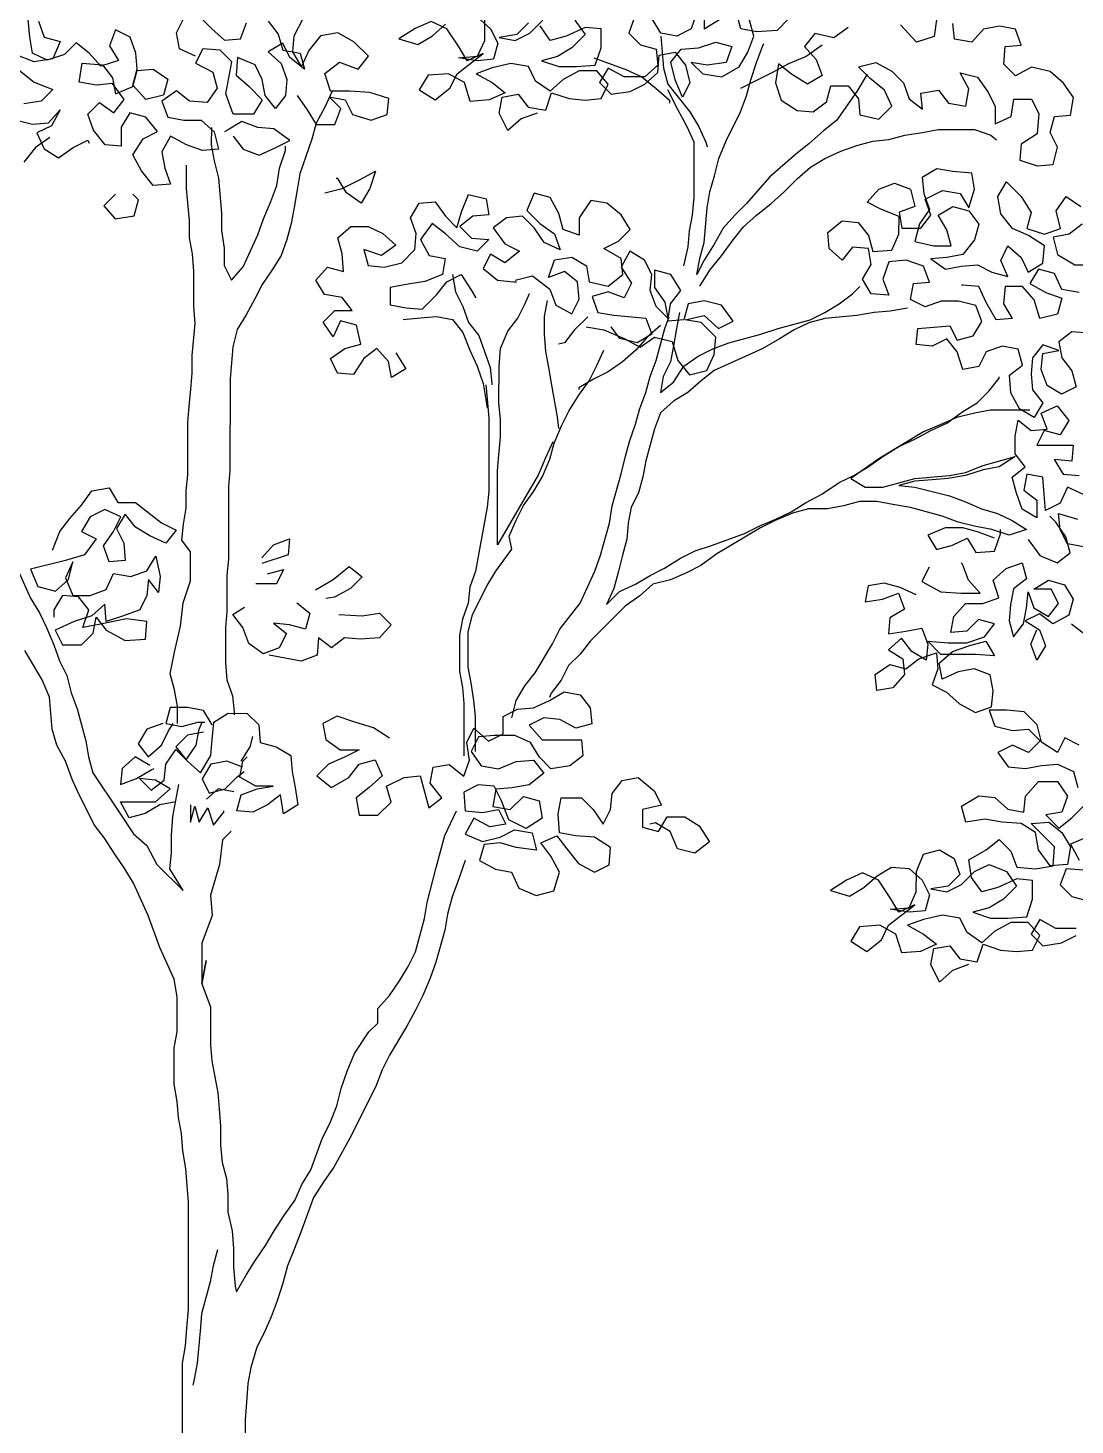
# Model space of a CAD drawing. Header units: millimetres. Extents: x -3.34 to 3.16, y -4.91 to 3.76.
# Drawn here: x -0.572 to 1.694, y -1.842 to 1.181 of the extents above; entities that cross this region are included whole.
import ezdxf

# ---------------------------------------------------------------- set-up
doc = ezdxf.new("R2010")
doc.units = ezdxf.units.MM
doc.header["$LTSCALE"] = 0.05
doc.layers.add('Vegetação', color=72, linetype='Continuous')

# ---------------------------------------------------------------- blocks, each defined once
blk = doc.blocks.new('A$C52BD5F3C')
at = {"color": 78}
for points in [[(5.5861, 8.5177), (5.5361, 8.4996), (5.4952, 8.4633), (5.468, 8.5178), (5.4771, 8.5678), (5.5271, 8.5768), (5.5588, 8.5359), (5.6133, 8.5268), (5.6315, 8.5812), (5.686, 8.563), (5.736, 8.5584), (5.7859, 8.5629), (5.8087, 8.6083), (5.7724, 8.6492), (5.7179, 8.6493), (5.6679, 8.6221), (5.627, 8.5858), (5.5816, 8.6176), (5.559, 8.663), (5.5045, 8.6722), (5.4454, 8.6586), (5.3955, 8.6405), (5.4454, 8.6132), (5.4862, 8.5814), (5.4363, 8.5587), (5.3772, 8.5542), (5.3591, 8.6133), (5.3092, 8.6406), (5.2456, 8.6361), (5.2183, 8.5907), (5.2683, 8.5589), (5.3137, 8.5951), (5.3364, 8.6405), (5.4182, 8.704), (5.3683, 8.6814), (5.3411, 8.7268), (5.3048, 8.7813), (5.2549, 8.8041), (5.2049, 8.7814), (5.1549, 8.7497), (5.2139, 8.7315), (5.2594, 8.7587), (5.3003, 8.795)], [(5.4002, 8.8176), (5.441, 8.7812), (5.4637, 8.7358), (5.45, 8.6858), (5.4001, 8.6813), (5.341, 8.6905), (5.4001, 8.695), (5.4228, 8.7449), (5.4229, 8.8085)], [(5.5591, 8.7993), (5.5227, 8.763), (5.4682, 8.7539), (5.5182, 8.7448), (5.5636, 8.7675), (5.6045, 8.8083)], [(5.7044, 8.8082), (5.7362, 8.7628), (5.6952, 8.7219), (5.6498, 8.6947), (5.5998, 8.6812), (5.6543, 8.6629), (5.7088, 8.6629), (5.7678, 8.6674), (5.7861, 8.7219), (5.7861, 8.7809), (5.7362, 8.7855), (5.6771, 8.7583), (5.6272, 8.7447), (5.5954, 8.7901)], [(6.0859, 8.8351), (6.0677, 8.7806), (6.0222, 8.758), (5.9723, 8.7671), (5.9451, 8.8125)], [(5.8906, 8.8171), (5.8724, 8.7672), (5.9087, 8.7308), (5.9586, 8.7172), (5.9631, 8.6672), (5.9222, 8.6309), (5.8586, 8.631), (5.8087, 8.6583), (5.7814, 8.6129), (5.8177, 8.5765), (5.8768, 8.5855), (5.9222, 8.6082), (5.9631, 8.6445), (5.9677, 8.699), (6.0176, 8.708), (6.0494, 8.6671), (6.063, 8.6126), (6.0402, 8.5672), (6.0176, 8.6217), (6.004, 8.6763), (6.0358, 8.7171), (6.0903, 8.7216), (6.1448, 8.7397), (6.1947, 8.726), (6.1765, 8.6761), (6.1175, 8.6671), (6.0676, 8.6762), (6.1039, 8.6398), (6.1629, 8.6307), (6.2174, 8.6624), (6.2447, 8.7078), (6.2629, 8.7578), (6.2493, 8.8077)], [(6.3719, 8.8121), (6.3356, 8.7758), (6.272, 8.7714), (6.222, 8.7805), (6.2085, 8.8305)], [(6.1086, 8.8351), (6.1085, 8.7806), (6.1585, 8.8123)], [(6.5581, 8.7847), (6.5126, 8.753), (6.4536, 8.7667), (6.4218, 8.7258), (6.4581, 8.6849), (6.4762, 8.635), (6.4308, 8.6077), (6.3808, 8.6396), (6.34, 8.6714), (6.3309, 8.6124), (6.349, 8.5579), (6.3989, 8.526), (6.4488, 8.5215), (6.4897, 8.5532), (6.5034, 8.6031), (6.5579, 8.6031), (6.5897, 8.5622), (6.5941, 8.5122), (6.6532, 8.4986), (6.6941, 8.5394), (6.6714, 8.5894), (6.626, 8.6257), (6.5897, 8.6621), (6.6442, 8.6757), (6.6942, 8.6484), (6.7305, 8.612), (6.7486, 8.562), (6.7894, 8.5302), (6.7849, 8.5802), (6.8394, 8.5892), (6.8712, 8.5483), (6.9257, 8.5392), (6.9348, 8.5937), (6.9076, 8.6436), (6.9621, 8.63), (6.9938, 8.5845), (7.0165, 8.5391), (7.0164, 8.4846), (7.0664, 8.5073), (7.0755, 8.5617), (7.13, 8.5617), (7.1527, 8.5163), (7.1481, 8.4527), (7.0981, 8.421), (7.0935, 8.371), (7.148, 8.3528), (7.1979, 8.3573), (7.2116, 8.4118), (7.189, 8.4572), (7.2026, 8.5071), (7.2526, 8.5116), (7.2617, 8.5661), (7.23, 8.6116), (7.1891, 8.6479), (7.1301, 8.6616), (7.0801, 8.6344), (7.0438, 8.6708), (7.0484, 8.7252), (7.0984, 8.7297), (7.0803, 8.7797), (7.0303, 8.7888), (6.9804, 8.7798), (6.944, 8.739), (6.8895, 8.7481), (6.885, 8.798)], [(6.8351, 8.8163), (6.826, 8.7572), (6.7715, 8.7391), (6.7216, 8.7937)], [(4.8369, 8.5729), (4.8686, 8.5274), (4.8958, 8.482), (4.9549, 8.482), (4.9731, 8.5319), (4.9368, 8.5682), (4.9867, 8.5591), (5.0094, 8.5137), (5.0684, 8.4955), (5.1184, 8.5136), (5.1229, 8.5635), (5.0639, 8.5818), (5.0004, 8.5864), (4.9413, 8.5864), (4.9232, 8.6409), (4.9687, 8.6772), (5.0277, 8.6544), (5.0595, 8.6953), (5.0141, 8.7407), (4.9642, 8.768), (4.9097, 8.759), (4.8733, 8.7136), (4.8506, 8.6637), (4.8234, 8.7091), (4.828, 8.7591), (4.8553, 8.8135)], [(5.1257, 6.5655), (5.0757, 6.5974), (5.0167, 6.6156), (4.9623, 6.6338), (4.9168, 6.6111), (4.9259, 6.5612), (4.9712, 6.5294), (5.0303, 6.5293), (4.9848, 6.5066), (4.9349, 6.484), (4.8985, 6.4477), (4.9439, 6.4113), (4.9984, 6.4431), (5.0302, 6.4839), (5.0802, 6.4975), (5.1028, 6.4475), (5.0619, 6.4112), (5.021, 6.3795), (5.0301, 6.325), (5.0891, 6.3249), (5.13, 6.3657), (5.1164, 6.4157), (5.171, 6.4429), (5.2209, 6.4474), (5.2481, 6.3475), (5.289, 6.3792), (5.2527, 6.4247), (5.2618, 6.4746), (5.3118, 6.4836), (5.3571, 6.4473), (5.3753, 6.4972), (5.3663, 6.5517), (5.3891, 6.5971), (5.4344, 6.5562), (5.4799, 6.5788), (5.4799, 6.6333), (5.5253, 6.656), (5.5753, 6.6605), (5.6253, 6.6831), (5.6707, 6.7104), (5.7206, 6.7012), (5.7524, 6.6603), (5.7569, 6.6104), (5.7069, 6.5968), (5.657, 6.6241), (5.6071, 6.6287), (5.5616, 6.606), (5.6024, 6.5606), (5.7251, 6.5605), (5.7295, 6.5105), (5.6887, 6.4787), (5.6296, 6.4697), (5.5933, 6.5061), (5.5661, 6.5515), (5.5162, 6.5743), (5.4526, 6.5743), (5.4027, 6.5698), (5.3799, 6.5244), (5.4117, 6.479), (5.4661, 6.4699), (5.5207, 6.4925), (5.5751, 6.497), (5.6069, 6.4561), (5.5615, 6.4198), (5.507, 6.4108), (5.457, 6.4063), (5.4479, 6.3518), (5.5024, 6.3427), (5.5433, 6.3835), (5.5932, 6.3699), (5.6022, 6.3154), (5.5522, 6.2836), (5.4978, 6.3109), (5.4751, 6.37), (5.4525, 6.4154), (5.4025, 6.42), (5.3571, 6.3973), (5.3616, 6.3383), (5.4161, 6.3337), (5.466, 6.3427), (5.4887, 6.2973), (5.4387, 6.2883), (5.3888, 6.3156), (5.3615, 6.2656), (5.416, 6.2429), (5.4705, 6.2564), (5.5159, 6.2791), (5.5704, 6.27), (5.584, 6.2155), (5.5204, 6.2246), (5.4705, 6.2383), (5.4205, 6.2338), (5.4068, 6.1838), (5.4568, 6.1566), (5.5067, 6.1474), (5.5294, 6.0975), (5.5838, 6.0747), (5.6383, 6.0883), (5.6566, 6.1473), (5.6294, 6.1973), (5.5976, 6.2382), (5.6476, 6.2608), (5.6793, 6.2199), (5.7156, 6.1745), (5.7655, 6.1472), (5.811, 6.1699), (5.8156, 6.2243), (5.7656, 6.2562), (5.7066, 6.2608), (5.6567, 6.2699), (5.6522, 6.3289), (5.6613, 6.3789), (5.7249, 6.3788), (5.7612, 6.3425), (5.7929, 6.297), (5.8157, 6.3424), (5.8203, 6.3924), (5.8521, 6.4332), (5.902, 6.4422), (5.952, 6.4013), (5.9746, 6.3559), (5.9156, 6.3423), (5.9155, 6.2878), (5.9655, 6.2742), (5.9927, 6.3195), (6.0472, 6.3195), (6.0926, 6.2922), (6.1244, 6.2422), (6.0789, 6.2059), (6.0244, 6.2196), (6.0018, 6.2741), (5.9564, 6.3014), (5.9382, 6.2969)], [(4.458, 6.3664), (4.408, 6.3573), (4.3626, 6.3301), (4.3126, 6.3165), (4.2854, 6.3665), (4.3944, 6.3664), (4.4398, 6.4072), (4.3945, 6.4345), (4.3445, 6.4391), (4.3808, 6.4028), (4.4217, 6.4345), (4.4263, 6.4844), (4.4581, 6.5298), (4.4944, 6.4935), (4.5352, 6.4571), (4.5671, 6.5116), (4.5717, 6.5615), (4.5763, 6.616), (4.6217, 6.6432), (4.6807, 6.6431), (4.717, 6.6068), (4.7215, 6.5523), (4.7714, 6.5386), (4.8168, 6.5113), (4.8213, 6.4614), (4.8304, 6.4114), (4.8394, 6.3569), (4.794, 6.3297), (4.7849, 6.3888), (4.744, 6.357), (4.6986, 6.3343), (4.6487, 6.3389), (4.6623, 6.3889), (4.7123, 6.407), (4.7623, 6.416), (4.7078, 6.4161), (4.6578, 6.4434), (4.667, 6.4933), (4.6806, 6.5069)]]:
    blk.add_lwpolyline(points, dxfattribs=at)
at = {"color": 76}
for points in [[(4.5191, 8.6958), (4.4692, 8.7185), (4.4602, 8.7685), (4.4829, 8.8139)], [(4.5329, 8.8184), (4.5692, 8.782), (4.61, 8.7456), (4.6599, 8.7501), (4.6782, 8.8001)], [(4.7463, 8.8045), (4.778, 8.7637), (4.7916, 8.7137), (4.8461, 8.7046), (4.8597, 8.6546), (4.8143, 8.691), (4.7916, 8.7364), (4.7462, 8.7092), (4.787, 8.6728), (4.8051, 8.6229), (4.8006, 8.5729), (4.7687, 8.5321), (4.737, 8.573), (4.7279, 8.6229), (4.7053, 8.6684), (4.6508, 8.6911), (4.6462, 8.6366), (4.6871, 8.6003), (4.7279, 8.5594), (4.7006, 8.514), (4.637, 8.514), (4.6144, 8.5776), (4.6326, 8.6775), (4.5963, 8.7139), (4.5419, 8.7185), (4.5191, 8.6731), (4.5736, 8.6458), (4.5872, 8.5958), (4.5553, 8.5504), (4.5008, 8.555), (4.46, 8.5868), (4.4146, 8.5551), (4.4327, 8.5051), (4.4826, 8.496), (4.5371, 8.496), (4.5779, 8.4596), (4.5915, 8.4051), (4.5416, 8.4006), (4.4916, 8.4188), (4.4417, 8.4461), (4.4144, 8.3962), (4.4235, 8.3462), (4.4416, 8.2962), (4.3871, 8.2918), (4.3508, 8.3372), (4.3236, 8.3872), (4.3554, 8.4371), (4.4009, 8.4598), (4.3646, 8.5052), (4.3146, 8.5189), (4.2873, 8.4735), (4.2873, 8.4145), (4.2373, 8.419), (4.2011, 8.4645), (4.1829, 8.5144), (4.2193, 8.5507), (4.2647, 8.5189), (4.2965, 8.5598), (4.2602, 8.6097), (4.2103, 8.6052), (4.1558, 8.6144), (4.1649, 8.6734), (4.2285, 8.6688), (4.2602, 8.6279), (4.2693, 8.5779), (4.3238, 8.6006), (4.3375, 8.6505), (4.3874, 8.655), (4.4328, 8.6232), (4.4191, 8.5733), (4.3646, 8.5597), (4.3238, 8.6051), (4.3375, 8.6551), (4.333, 8.705), (4.3148, 8.755), (4.2695, 8.7777), (4.2512, 8.7278), (4.2785, 8.6824), (4.2239, 8.6643), (4.1877, 8.7052), (4.1468, 8.737), (4.1105, 8.7007), (4.0559, 8.6826), (4.0106, 8.7053), (4.0015, 8.7553), (3.997, 8.8098)], [(4.0288, 8.8052), (4.0469, 8.7552), (4.0969, 8.7416), (4.0741, 8.6871), (4.0151, 8.6781), (3.9561, 8.7008)], [(3.9696, 8.6509), (4.015, 8.6145), (4.074, 8.5917), (4.0377, 8.5554), (3.9832, 8.5464)], [(3.9559, 8.4965), (4.0104, 8.4828), (4.0603, 8.4873), (4.0967, 8.5281), (4.0694, 8.4782), (4.024, 8.4556), (4.0466, 8.4056), (4.092, 8.3783), (4.1374, 8.41), (4.1829, 8.4327), (4.1874, 8.4236)], [(4.637, 8.4459), (4.6687, 8.405), (4.7186, 8.3868), (4.7686, 8.4095), (4.814, 8.4321), (4.7641, 8.4685), (4.7142, 8.4731), (4.6643, 8.4913), (4.6188, 8.4641), (4.6097, 8.4596)], [(4.9229, 8.2686), (4.9774, 8.2821), (5.0319, 8.3093), (5.0819, 8.3365), (5.0637, 8.2821), (5.0364, 8.2367), (4.991, 8.2685), (4.9638, 8.3139), (4.9592, 8.3139)], [(7.311, 7.8304), (7.2565, 7.835), (7.2156, 7.8033), (7.2246, 7.7533), (7.2564, 7.7124), (7.27, 7.6625), (7.2245, 7.6398), (7.1792, 7.6671), (7.161, 7.7171), (7.1656, 7.767), (7.2156, 7.776), (7.1656, 7.7943), (7.1338, 7.7534), (7.1292, 7.7035), (7.1337, 7.6535), (7.1655, 7.6126), (7.1382, 7.5672), (7.0928, 7.5945), (7.0656, 7.6445), (7.0611, 7.699), (7.102, 7.7307), (7.0884, 7.7807), (7.0385, 7.7898), (6.9885, 7.7717), (6.9658, 7.7263), (6.9158, 7.7173), (6.8977, 7.7718), (6.866, 7.8127), (6.8205, 7.79), (6.7706, 7.7946), (6.7752, 7.8446), (6.8751, 7.8536), (6.8977, 7.8081), (6.9477, 7.8217), (6.975, 7.8671), (6.9569, 7.9171), (6.9024, 7.9307), (6.8479, 7.9308), (6.7979, 7.9127), (6.7526, 7.9354), (6.7617, 7.9853), (6.8116, 7.9898), (6.7935, 8.0398), (6.739, 8.058), (6.6845, 8.0535), (6.6663, 7.9991), (6.6845, 7.9491), (6.63, 7.9537), (6.6028, 7.9991), (6.63, 8.0445), (6.621, 8.0945), (6.5711, 8.099), (6.5392, 8.0582), (6.4984, 8.0946), (6.4939, 8.1445), (6.5394, 8.1808), (6.5893, 8.1762), (6.621, 8.1353), (6.6346, 8.0854), (6.6937, 8.0898), (6.7164, 8.1398), (6.7165, 8.1943), (6.662, 8.217), (6.6166, 8.2398), (6.653, 8.2806), (6.7029, 8.2987), (6.7529, 8.2805), (6.7664, 8.226), (6.7165, 8.2079), (6.7255, 8.1579), (6.7845, 8.1579), (6.8164, 8.1987), (6.7982, 8.2487), (6.8528, 8.2759), (6.9072, 8.2667), (6.9344, 8.2213), (6.9527, 8.2803), (6.9436, 8.3303), (6.8846, 8.3349), (6.8347, 8.344), (6.7892, 8.3168), (6.7937, 8.2668), (6.8118, 8.2169), (6.78, 8.1715), (6.7663, 8.117), (6.8254, 8.1033), (6.8799, 8.1033), (6.8663, 8.1533), (6.8391, 8.1987), (6.8845, 8.2259), (6.9344, 8.2122), (6.9662, 8.1713), (6.9525, 8.1214), (6.9162, 8.076), (6.8662, 8.067), (6.8162, 8.0625), (6.8616, 8.0307), (6.9116, 8.0397), (6.9615, 8.0442), (7.0069, 8.0214), (7.0569, 8.0078), (7.0342, 8.0577), (7.0569, 8.1031), (7.0978, 8.0668), (7.1204, 8.0213), (7.1659, 8.0485), (7.1705, 8.103), (7.1205, 8.1349), (7.0706, 8.1576), (7.0343, 8.2031), (7.0253, 8.2576), (7.0526, 8.3029), (7.098, 8.2575), (7.1297, 8.2075), (7.116, 8.1576), (7.1705, 8.1394), (7.2205, 8.1575), (7.2069, 8.212), (7.2387, 8.2574), (7.2841, 8.2255)], [(7.2886, 8.171), (7.2477, 8.1393), (7.1977, 8.1303), (7.2113, 8.0757), (7.2658, 8.0439), (7.3203, 8.0439)], [(7.2793, 7.9576), (7.2248, 7.9668), (7.2022, 8.0167), (7.1522, 8.0304), (7.125, 7.985), (7.1749, 7.9577), (7.2248, 7.9395), (7.2111, 7.8896), (7.1566, 7.876), (7.1385, 7.935), (7.1022, 7.9759), (7.0477, 7.976), (7.0432, 7.9215), (7.0704, 7.8761), (7.0204, 7.8716), (6.9887, 7.9261), (6.966, 7.9761), (6.9161, 7.9807), (6.9115, 7.9807)], [(4.269, 8.2646), (4.2326, 8.2283), (4.2689, 8.1874), (4.328, 8.1965), (4.3416, 8.2464), (4.3235, 8.2646)], [(5.1449, 7.7689), (5.1767, 7.7189), (5.1312, 7.6917), (5.1222, 7.7416), (5.0859, 7.7825), (5.045, 7.7508), (5.0132, 7.7009), (4.9632, 7.7055), (4.9406, 7.7509), (4.986, 7.7826), (5.036, 7.7962), (5.0224, 7.8552), (4.9725, 7.8689), (4.9497, 7.819), (4.918, 7.8644), (4.9543, 7.9007), (5.0088, 7.9007), (4.9771, 7.9416), (4.9226, 7.9507), (4.8954, 7.9961), (4.9317, 8.037), (4.9817, 8.0233), (4.9772, 8.0778), (4.9636, 8.1278), (5.0045, 8.164), (5.059, 8.164), (5.1044, 8.1412), (5.1452, 8.1049), (5.0998, 8.0731), (5.0453, 8.0914), (5.0589, 8.0414), (5.1088, 8.0368), (5.1633, 8.0504), (5.2043, 8.0912), (5.2088, 8.1412), (5.1907, 8.1911), (5.218, 8.2365), (5.268, 8.241), (5.2997, 8.1956), (5.336, 8.1592), (5.3497, 8.2091), (5.3724, 8.2636), (5.4269, 8.2499), (5.4359, 8.2), (5.386, 8.1955), (5.3451, 8.1637), (5.3814, 8.1274), (5.4359, 8.1228), (5.3995, 8.0865), (5.345, 8.1002), (5.2997, 8.1411), (5.2588, 8.1729), (5.2224, 8.123), (5.2496, 8.073), (5.2996, 8.0639), (5.2905, 8.0139), (5.2359, 7.9913), (5.1769, 7.9823), (5.1269, 7.9732), (5.1269, 7.9187), (5.1768, 7.9096), (5.2268, 7.905), (5.2722, 7.9504), (5.3041, 7.9912), (5.3495, 8.0139), (5.3812, 7.9639), (5.3948, 7.9412)], [(5.5175, 7.9956), (5.572, 8.0091), (5.6264, 7.9682), (5.6446, 7.9183), (5.6945, 7.891), (5.7172, 7.9363), (5.7127, 7.9908), (5.6719, 8.0227), (5.6219, 8.0045), (5.6401, 8.059), (5.6946, 8.0681), (5.74, 8.0408), (5.7491, 7.9908), (5.8081, 7.9771), (5.8535, 8.0134), (5.849, 8.0634), (5.7946, 8.0952), (5.84, 8.1179), (5.8764, 8.1542), (5.8492, 8.1996), (5.8038, 8.236), (5.7538, 8.2451), (5.7175, 8.1906), (5.7174, 8.1361), (5.6675, 8.1544), (5.6539, 8.2043), (5.6267, 8.2543), (5.5768, 8.268), (5.554, 8.2135), (5.5948, 8.1726), (5.6402, 8.1408), (5.6583, 8.0908), (5.6084, 8.1135), (5.5767, 8.159), (5.5404, 8.1953), (5.4904, 8.1908), (5.4495, 8.1591), (5.4858, 8.1091), (5.5312, 8.0864), (5.4857, 8.0501), (5.4404, 8.0774), (5.4176, 8.032), (5.463, 7.9956), (5.5129, 7.991), (5.522, 7.991)], [(5.7399, 7.8501), (5.7943, 7.8409), (5.8579, 7.8136), (5.9078, 7.7863), (5.9532, 7.8181), (6.0077, 7.8044), (6.0258, 7.7453), (6.0621, 7.6999), (6.1166, 7.7135), (6.1394, 7.7634), (6.144, 7.8179), (6.0986, 7.8633), (6.0487, 7.8725), (6.1077, 7.886), (6.1531, 7.8451), (6.1985, 7.8678), (6.1622, 7.9178), (6.1077, 7.9315), (6.0578, 7.9224), (6.0441, 7.8725), (5.9942, 7.868), (6.0033, 7.9225), (6.0351, 7.9633), (6.0034, 8.0133), (5.9534, 8.027), (5.9534, 7.9725), (5.9851, 7.927), (5.9942, 7.8771), (5.9579, 7.9134), (5.9398, 7.9634), (5.9443, 8.0133), (5.9217, 8.0588), (5.8763, 8.0861), (5.849, 8.0361), (5.8807, 7.9861), (5.858, 7.9408), (5.8081, 7.959), (5.7581, 7.9454), (5.7762, 7.8954), (5.8262, 7.8863), (5.9261, 7.8771), (5.9442, 7.8272), (5.8987, 7.8), (5.8443, 7.8136), (5.8171, 7.85)], [(7.2557, 6.9223), (7.2965, 6.8905)], [(7.2922, 7.163), (7.2423, 7.1721), (7.2196, 7.2175), (7.2151, 7.2675), (7.2741, 7.2492)], [(7.2924, 7.3264), (7.2424, 7.3492), (7.2197, 7.2992), (7.1743, 7.2766), (7.1698, 7.3265), (7.1653, 7.381), (7.1153, 7.3902), (7.1062, 7.3402), (7.147, 7.3084), (7.147, 7.2539), (7.1016, 7.2812), (7.0835, 7.3312), (7.0699, 7.3811), (7.1108, 7.4129), (7.0791, 7.4538), (7.0791, 7.5083), (7.0882, 7.5582), (7.1291, 7.5264), (7.179, 7.5309), (7.1609, 7.5808), (7.2109, 7.6035), (7.2472, 7.5581), (7.2199, 7.5127), (7.1699, 7.5263), (7.1472, 7.481), (7.2607, 7.4808), (7.2561, 7.4309), (7.2016, 7.4355), (7.2288, 7.3901), (7.2788, 7.3855)], [(4.0727, 7.1523), (4.0955, 7.2113), (4.1273, 7.2521), (4.1637, 7.293), (4.1955, 7.3383), (4.25, 7.3474), (4.2772, 7.3019), (4.3317, 7.3019), (4.4134, 7.2382), (4.4587, 7.2155), (4.4269, 7.1747), (4.377, 7.1974), (4.3316, 7.2247), (4.2999, 7.2656), (4.2726, 7.2202), (4.2952, 7.1748), (4.2997, 7.1203), (4.2498, 7.1158), (4.2317, 7.1658), (4.2635, 7.2111), (4.2862, 7.2565), (4.2363, 7.2793), (4.1909, 7.2566), (4.1636, 7.2112), (4.209, 7.1885), (4.1726, 7.1386), (4.1136, 7.1205), (4.0045, 7.0933), (4.0272, 7.0388), (4.0817, 7.0251), (4.1226, 7.0614), (4.1363, 7.1159), (4.1135, 7.066), (4.1362, 7.0115), (4.1906, 7.0114), (4.2406, 7.0295), (4.2634, 7.0795), (4.3178, 7.0703), (4.3678, 7.0884), (4.3951, 7.1338), (4.4087, 7.0702), (4.4041, 7.0203), (4.3723, 7.0612), (4.3677, 7.0112), (4.345, 6.9659), (4.295, 6.9477), (4.2405, 6.9296), (4.236, 6.9841), (4.1951, 6.9478), (4.1406, 6.9297), (4.0816, 6.9025), (4.1042, 6.8571), (4.1633, 6.857), (4.1996, 6.8933), (4.2087, 6.9433), (4.2405, 6.9024), (4.2995, 6.8705), (4.3631, 6.875), (4.3677, 6.9295), (4.3041, 6.9386), (4.2178, 6.9206), (4.1678, 6.9115), (4.1861, 6.966), (4.1543, 7.0069), (4.1044, 7.0115), (4.0771, 6.9661), (4.0771, 6.9434)], [(7.1197, 7.1858), (7.156, 7.1358), (7.2104, 7.1131), (7.2513, 7.1448), (7.2377, 7.1948), (7.206, 7.2402), (7.1879, 7.2584)], [(7.0152, 7.1905), (6.9653, 7.2087), (6.9154, 7.2223), (6.8609, 7.2224), (6.8064, 7.1997), (6.8336, 7.1543), (6.8835, 7.1679), (6.929, 7.1905), (6.9562, 7.1451), (7.0152, 7.1496), (7.0334, 7.2041), (7.0334, 7.2177)], [(6.7699, 7.0136), (6.7199, 7.0363), (6.67, 7.05), (6.62, 7.041), (6.6109, 6.991), (6.6654, 7.0001), (6.7154, 7.0182), (6.7335, 6.9682), (6.6881, 6.941), (6.6835, 6.8911), (6.738, 6.9001), (6.7879, 6.9091), (6.8061, 6.8592), (6.8015, 6.8092), (6.7561, 6.8365), (6.7243, 6.8774), (6.6834, 6.8411), (6.7288, 6.8138), (6.7333, 6.7639), (6.697, 6.723), (6.647, 6.714), (6.6425, 6.764), (6.6879, 6.7957), (6.7379, 6.782), (6.7788, 6.8138), (6.8333, 6.8319), (6.8378, 6.7819), (6.8196, 6.732), (6.865, 6.7093), (6.9058, 6.6729), (6.9557, 6.6456), (7.0057, 6.6637), (7.0103, 6.7137), (7.0012, 6.7636), (6.9513, 6.7818), (6.9013, 6.7728), (6.8514, 6.7501), (6.8423, 6.8001), (6.8832, 6.8364), (6.9377, 6.8545), (6.9877, 6.8681), (7.0149, 6.8226), (6.9559, 6.8272), (6.8469, 6.8273), (6.8061, 6.8682), (6.8696, 6.8636), (6.9287, 6.8636), (6.9832, 6.8817), (7.015, 6.9225), (6.9651, 6.9362), (6.9287, 6.8999), (6.8787, 6.8954), (6.8879, 6.9454), (6.9242, 6.9862), (6.9787, 6.9861), (7.0287, 7.0043), (7.0106, 7.0588), (7.0515, 7.0951), (7.1014, 7.1132), (7.115, 7.0632), (7.0741, 7.0315), (7.065, 6.9815), (7.0604, 6.9316), (7.074, 6.8816), (7.1058, 6.9225), (7.1149, 6.9724), (7.1195, 7.0223), (7.1376, 6.9724), (7.183, 6.9451), (7.2149, 6.9859), (7.1922, 7.0314), (7.1377, 7.0314), (7.1831, 7.0586), (7.2331, 7.0449), (7.2603, 6.9995), (7.2466, 6.9496), (7.1966, 6.9224), (7.1558, 6.9542), (7.1104, 6.9315), (7.1557, 6.9043), (7.1739, 6.8543), (7.1466, 6.8089), (7.1285, 6.8589), (7.1467, 6.9043)], [(6.8108, 7.0998), (6.7881, 7.0544), (6.8471, 7.0226), (6.9106, 7.018), (6.9697, 7.0179), (6.9334, 7.0588), (6.9153, 7.1088), (6.9107, 7.1134)]]:
    blk.add_lwpolyline(points, dxfattribs=at)
at = {"color": 46}
for points in [[(5.9723, 8.758), (5.9813, 8.6581), (5.9948, 8.6081), (6.0266, 8.5672), (6.0629, 8.5218), (6.0901, 8.4764), (6.1127, 8.4264), (6.1173, 8.4128)], [(6.617, 8.6394), (6.5851, 8.5849), (6.5215, 8.4941), (6.4806, 8.4624), (6.4351, 8.4216), (6.3942, 8.3898), (6.3124, 8.3172), (6.2397, 8.2356), (6.2033, 8.1993), (6.167, 8.1584), (6.1397, 8.1085), (6.1079, 8.0586), (6.0851, 8.0132), (6.0942, 8.0631), (6.1079, 8.1131), (6.1171, 8.2221), (6.1262, 8.272), (6.1399, 8.3219), (6.1536, 8.3764), (6.1763, 8.4309), (6.2218, 8.5217), (6.24, 8.5716), (6.2537, 8.6215), (6.2719, 8.676), (6.2901, 8.7259), (6.2947, 8.735)], [(6.4763, 8.7303), (6.4263, 8.694), (6.3718, 8.6714), (6.3218, 8.6442), (6.2219, 8.5943)], [(4.9459, 8.5864), (4.9231, 8.5365), (4.8958, 8.4865), (4.8822, 8.4366), (4.8457, 8.3277), (4.8366, 8.2777), (4.8275, 8.2232), (4.8184, 8.1733), (4.8047, 8.1234), (4.7865, 8.0734), (4.7592, 8.028), (4.7274, 7.9827), (4.7046, 7.9373), (4.6773, 7.8874), (4.65, 7.842), (4.6364, 7.7875), (4.6272, 7.6876), (4.6269, 7.4015), (4.6223, 7.3516), (4.6221, 7.1245), (4.6175, 7.0746), (4.6174, 6.9611), (4.6129, 6.9111), (4.6128, 6.8021), (4.6172, 6.7476), (4.6354, 6.6977), (4.6399, 6.6477), (4.6399, 6.6386)], [(6.0443, 8.0405), (6.0579, 8.0995), (6.0625, 8.1495), (6.0717, 8.1994), (6.0763, 8.2539), (6.0764, 8.4264), (6.0538, 8.4764), (6.0266, 8.5264), (5.9948, 8.59)], [(4.5689, 8.4732), (4.5688, 8.4187), (4.5779, 8.3688), (4.5914, 8.3143), (4.6004, 8.2053), (4.6004, 8.1508), (4.6094, 8.0963), (4.6094, 8.0418), (4.632, 7.9964), (4.6684, 8.0372), (4.7139, 8.1371), (4.7321, 8.187), (4.7548, 8.2415), (4.7731, 8.2914), (4.7822, 8.3459), (4.8004, 8.4004), (4.8004, 8.414)], [(6.0942, 7.9769), (6.126, 8.0268), (6.1624, 8.0722), (6.1987, 8.1221), (6.2306, 8.1629), (6.2715, 8.1992), (6.3169, 8.2355), (6.3578, 8.2718), (6.3987, 8.3126), (6.4396, 8.3489), (6.485, 8.3761), (6.535, 8.3988), (6.585, 8.4169), (6.6349, 8.4305), (6.6849, 8.435), (6.7349, 8.4485), (6.7894, 8.4576), (6.8393, 8.4666), (6.9528, 8.4665), (7.0028, 8.4483), (7.0209, 8.4347)], [(4.0648, 8.4419), (4.0194, 8.4102), (3.983, 8.3648)], [(3.9591, 7.1024), (4.0045, 7.0025), (4.0317, 6.9571), (4.0543, 6.9116), (4.077, 6.8571), (4.0951, 6.8072), (4.1178, 6.7617), (4.1313, 6.7072), (4.1495, 6.6573), (4.1766, 6.5573), (4.1856, 6.5074), (4.1992, 6.4574), (4.2808, 6.3347), (4.2808, 6.3347), (4.3262, 6.2666), (4.367, 6.2302), (4.3988, 6.1711), (4.4804, 6.0893), (4.4396, 6.1575), (4.4442, 6.2074), (4.4442, 6.2619), (4.4488, 6.321), (4.4671, 6.4208)], [(4.4627, 6.6116), (4.4628, 6.666), (4.4537, 6.716), (4.4402, 6.766), (4.4539, 6.8341), (4.4721, 6.9158), (4.4812, 6.9884), (4.504, 7.0565), (4.5041, 7.1473), (4.4769, 7.1837), (4.4815, 7.2336), (4.4906, 7.2836), (4.4906, 7.3381), (4.4952, 7.388), (4.4954, 7.5515), (4.5, 7.6014), (4.5046, 7.6559), (4.5091, 7.7059), (4.5092, 7.7604), (4.5184, 7.8603), (4.5139, 7.9147), (4.514, 8.0237), (4.5095, 8.0782), (4.5004, 8.1282), (4.5005, 8.1827), (4.4915, 8.2826), (4.4916, 8.3552)], [(5.6351, 7.4914), (5.6123, 7.4415), (5.5896, 7.387), (5.5623, 7.3416), (5.4622, 7.1692), (5.4624, 7.2918), (5.4625, 7.4008), (5.467, 7.4507), (5.4716, 7.5052), (5.4717, 7.5597), (5.4672, 7.6142), (5.4673, 7.7277), (5.4719, 7.7822), (5.4946, 7.8367), (5.5265, 7.8775), (5.5492, 7.9229), (5.5629, 7.9547)], [(6.0305, 7.8952), (6.0214, 7.8453), (6.0123, 7.7908), (6.0031, 7.7408), (5.9804, 7.6954), (5.9713, 7.6455), (6.0122, 7.6772), (6.044, 7.7272), (6.0894, 7.7589), (6.1349, 7.7816), (6.1848, 7.7997), (6.2847, 7.8268), (6.3392, 7.845), (6.4392, 7.8721), (6.4846, 7.8948), (6.53, 7.922), (6.5709, 7.9537), (6.5937, 7.9764)], [(5.6173, 7.9319), (5.6082, 7.882), (5.6081, 7.8275), (5.6126, 7.773), (5.6217, 7.723), (5.6307, 7.6685), (5.6488, 7.5686), (5.6533, 7.5323)], [(6.7434, 7.9082), (6.6889, 7.8991), (6.639, 7.8946), (6.5845, 7.8856), (6.4846, 7.8766), (6.4346, 7.863), (6.3892, 7.8404), (6.3438, 7.8132), (6.2892, 7.7814), (6.1393, 7.7135), (6.0984, 7.6817), (6.0575, 7.6454), (6.0121, 7.6182), (5.9712, 7.5819), (5.953, 7.532), (5.9257, 7.4321), (5.9165, 7.3822), (5.9029, 7.3322), (5.8801, 7.2869), (5.871, 7.2369), (5.8664, 7.187), (5.8527, 7.137), (5.8391, 7.0826), (5.8254, 7.0326), (5.8026, 6.9827), (5.8435, 7.0235), (5.8935, 7.0462), (5.9389, 7.0734), (5.9844, 7.096), (6.0344, 7.1278), (6.0798, 7.1504), (6.1343, 7.1686), (6.2342, 7.2048), (6.2797, 7.2275), (6.3342, 7.2501), (6.3796, 7.2728), (6.425, 7.3), (6.475, 7.3272), (6.5295, 7.3635), (6.575, 7.3861), (6.6204, 7.4133), (6.6658, 7.4451), (6.7158, 7.4768), (6.7658, 7.4995), (6.8158, 7.5267), (6.8657, 7.5493), (6.9157, 7.5856), (6.9611, 7.6128), (6.9975, 7.6491), (7.0293, 7.6899), (7.0293, 7.6945)], [(5.5072, 6.6288), (5.5208, 6.6832), (5.5481, 6.7286), (5.5799, 6.7695), (5.6345, 6.8602), (5.6573, 6.9056), (5.7209, 6.9873), (5.7664, 7.0872), (5.7846, 7.1371), (5.8119, 7.237), (5.8211, 7.2914), (5.8484, 7.3913), (5.8621, 7.4458), (5.8758, 7.4957), (5.894, 7.5457), (5.9076, 7.5956), (5.9258, 7.6455), (5.9395, 7.6955), (5.9577, 7.7454), (5.9851, 7.8453), (5.9987, 7.8816)], [(5.9714, 7.8544), (5.9305, 7.8181), (5.8942, 7.7773), (5.8533, 7.741), (5.8078, 7.7092), (5.7624, 7.6866), (5.717, 7.6594), (5.717, 7.6548)], [(5.3935, 6.5244), (5.3936, 6.6334), (5.3891, 6.6834), (5.3801, 6.7379), (5.3711, 6.7878), (5.3712, 6.8968), (5.3848, 6.9513), (5.4303, 7.0421), (5.4576, 7.0874), (5.5076, 7.1555), (5.4986, 7.1964), (5.5213, 7.2463), (5.5441, 7.2917), (5.5759, 7.3371), (5.6032, 7.3825), (5.626, 7.4369), (5.6396, 7.4869), (5.6624, 7.5413), (5.6851, 7.5867), (5.717, 7.6367), (5.7488, 7.682), (5.7715, 7.7274), (5.7943, 7.7773)], [(4.4787, 4.214), (4.4791, 4.6136), (4.4882, 4.668), (4.4928, 4.7225), (4.4974, 4.7815), (4.4977, 5.1176), (4.4932, 5.1675), (4.4887, 5.222), (4.4797, 5.2765), (4.4752, 5.331), (4.4661, 5.381), (4.4617, 5.4309), (4.4526, 5.4854), (4.4527, 5.5989), (4.4619, 5.6489), (4.462, 5.7579), (4.4529, 5.8124), (4.4076, 5.9123), (4.3714, 6.0122), (4.326, 6.1122), (4.2988, 6.1576), (4.2671, 6.2031), (4.2354, 6.253), (4.2036, 6.2939), (4.1583, 6.3848), (4.1356, 6.4348), (4.113, 6.4938), (4.0858, 6.5438), (4.0722, 6.5938), (4.0632, 6.6937), (4.0406, 6.7482), (3.9861, 6.839)], [(5.4264, 7.6687), (5.4309, 7.6142), (5.4354, 7.5643), (5.4351, 7.3372), (5.4306, 7.2873), (5.3941, 7.0875), (5.3758, 7.0376), (5.3713, 6.9876), (5.353, 6.9377), (5.3439, 6.8877), (5.3438, 6.7742), (5.3529, 6.7243), (5.3573, 6.6743), (5.3572, 6.5108)], [(7.1246, 7.59), (7.002, 7.5901), (6.952, 7.581), (6.8975, 7.5675), (6.8476, 7.5448), (6.793, 7.5221), (6.6567, 7.4405), (6.5659, 7.377), (6.6112, 7.3498), (6.6657, 7.3497), (6.7657, 7.3769), (6.8747, 7.3858), (6.9246, 7.3949), (6.9791, 7.4175), (7.079, 7.4447), (7.0291, 7.4129), (6.9791, 7.4039), (6.9246, 7.3858), (6.8701, 7.3768), (6.8202, 7.3723), (6.7657, 7.3678), (6.7157, 7.3542), (6.7656, 7.3496), (6.8746, 7.3223), (6.9245, 7.3041), (6.9745, 7.2813), (7.0244, 7.2676), (7.0698, 7.2449), (7.1152, 7.2176), (7.0607, 7.1995), (7.0062, 7.2177), (6.9562, 7.2268), (6.9018, 7.2405), (6.8518, 7.2587), (6.752, 7.2861), (6.6975, 7.2952), (6.6475, 7.3043), (6.593, 7.3044), (6.5431, 7.2908), (6.4931, 7.2818), (6.4341, 7.2818), (6.3841, 7.2682), (6.3296, 7.2456), (6.2842, 7.2229), (6.1479, 7.1413), (6.0979, 7.105), (6.0525, 7.0824), (6.0025, 7.0597), (5.948, 7.0461), (5.9071, 7.0098), (5.8617, 6.9781), (5.7526, 6.8692), (5.7208, 6.8284), (5.6844, 6.7921), (5.6617, 6.7467), (5.6298, 6.7058), (5.6253, 6.6922)], [(4.5444, 6.5842), (4.4945, 6.5752), (4.4581, 6.5389), (4.4899, 6.498), (4.5217, 6.5434), (4.5308, 6.5933), (4.5399, 6.616)], [(4.6624, 6.4933), (4.6897, 6.5387), (4.6988, 6.5705)], [(4.6669, 6.4751), (4.617, 6.4934), (4.5671, 6.4843), (4.5398, 6.4389), (4.5624, 6.3935), (4.6124, 6.4071), (4.6488, 6.4434), (4.6715, 6.4615)], [(4.6396, 6.398), (4.5897, 6.4071), (4.5533, 6.3753)], [(4.5034, 6.3572), (4.5033, 6.3027), (4.517, 6.3527), (4.5306, 6.3027), (4.5579, 6.3481), (4.576, 6.2936), (4.6078, 6.3344), (4.6078, 6.339)], [(4.6473, 4.8359), (4.6791, 4.8904), (4.7064, 4.9357), (4.7382, 4.9811), (4.7655, 5.0265), (4.7974, 5.0764), (4.8292, 5.1218), (4.8519, 5.1717), (4.8792, 5.2171), (4.9156, 5.317), (4.9384, 5.3624), (4.9611, 5.4168), (4.9748, 5.4713), (4.993, 5.5258), (5.0158, 5.5803), (5.0612, 5.6483), (5.0885, 5.6756), (5.0886, 5.721), (5.1249, 5.7618), (5.1568, 5.8072), (5.184, 5.8526), (5.2068, 5.898), (5.2205, 5.9479), (5.2341, 6.0024), (5.2433, 6.0523), (5.2706, 6.1613), (5.2979, 6.2611), (5.3343, 6.3383)], [(4.6304, 6.2754), (4.6032, 6.2482), (4.594, 6.171), (4.5667, 6.0756), (4.5712, 6.0121), (4.5393, 5.9258), (4.5392, 5.7987), (4.5529, 5.8713), (4.5392, 5.7987), (4.5664, 5.726), (4.5663, 5.6079), (4.5707, 5.558), (4.5888, 5.4581), (4.5933, 5.4081), (4.5978, 5.3536), (4.5978, 5.2946), (4.6022, 5.2401), (4.6158, 5.1901), (4.6203, 5.1402), (4.6203, 5.0857), (4.6338, 5.0266), (4.6383, 4.9721), (4.6383, 4.9131), (4.6428, 4.8541), (4.6473, 4.8359)], [(5.3614, 6.1839), (5.3432, 6.1294), (5.3205, 6.0704), (5.3068, 6.0159), (5.2977, 5.966), (5.2703, 5.8661), (5.2521, 5.8162), (5.2294, 5.7617), (5.2066, 5.7163), (5.1793, 5.6664), (5.1248, 5.5756), (5.102, 5.5302), (5.0838, 5.4803), (5.0065, 5.326), (4.9519, 5.2261), (4.9201, 5.1808), (4.8882, 5.1308), (4.8518, 5.031), (4.829, 4.972), (4.8063, 4.9175), (4.7926, 4.863), (4.7744, 4.8085), (4.7562, 4.7586), (4.7334, 4.7087), (4.7107, 4.6633), (4.6925, 4.5997), (4.6833, 4.5498), (4.6788, 4.4908), (4.6742, 4.4363), (4.6737, 3.9141)], [(4.5884, 4.9676), (4.5747, 4.9177), (4.5656, 4.8678), (4.5382, 4.7679), (4.5336, 4.7134), (4.5245, 4.6135), (4.5153, 4.5636), (4.5108, 4.5454)]]:
    blk.add_lwpolyline(points, dxfattribs=at)
at = {"color": 74}
for points in [[(5.7633, 8.6901), (5.8632, 8.6537), (5.9131, 8.6309), (5.9585, 8.5946), (5.9993, 8.5582), (5.9993, 8.5491)], [(5.3222, 8.0139), (5.3313, 7.9594), (5.3539, 7.914), (5.3721, 7.864), (5.4038, 7.8231), (5.44, 7.7232), (5.4445, 7.6732), (5.4445, 7.6687)], [(5.1677, 7.8733), (5.2222, 7.8778), (5.2722, 7.8823), (5.3221, 7.8731), (5.3539, 7.8322), (5.3765, 7.7777), (5.3992, 7.7278), (5.4173, 7.6733), (5.4263, 7.6233), (5.4308, 7.596)], [(5.7444, 7.8818), (5.7035, 7.841), (5.6717, 7.8002), (5.6535, 7.7956)], [(4.7266, 7.129), (4.7629, 7.1698), (4.8129, 7.1879), (4.8083, 7.138), (4.7266, 7.1108)], [(4.7447, 7.079), (4.7947, 7.0926), (4.7719, 7.0472), (4.7083, 7.0473)], [(4.8945, 7.0289), (4.949, 7.0607), (4.999, 7.1015), (5.0398, 7.0697), (5.0035, 7.0334), (4.9535, 7.0062), (4.9263, 7.0016)], [(4.8354, 6.9881), (4.8763, 6.9563), (4.8626, 6.9063), (4.8127, 6.92), (4.7627, 6.9246), (4.8036, 6.8928), (4.7808, 6.8474), (4.7308, 6.8293), (4.6855, 6.8611), (4.6673, 6.9111), (4.6356, 6.952), (4.6719, 6.9746)], [(4.9671, 6.9517), (5.0397, 6.9471), (5.0942, 6.9561), (5.1305, 6.9197), (5.0942, 6.8789), (5.0351, 6.8744), (4.9852, 6.879), (4.9443, 6.8472), (4.9034, 6.8791), (4.8989, 6.8246), (4.8489, 6.8065), (4.749, 6.8247)], [(6.9339, 5.8583), (6.8839, 5.8402), (6.843, 5.8039), (6.8158, 5.8584), (6.8249, 5.9083), (6.8749, 5.9174), (6.9066, 5.8765), (6.9611, 5.8673), (6.9793, 5.9218), (7.0338, 5.9036), (7.0837, 5.899), (7.1337, 5.9035), (7.1564, 5.9489), (7.1202, 5.9898), (7.0657, 5.9898), (7.0157, 5.9626), (6.9748, 5.9264), (6.9294, 5.9582), (6.9067, 6.0036), (6.8523, 6.0127), (6.7932, 5.9992), (6.7433, 5.9811), (6.7932, 5.9538), (6.834, 5.9219), (6.784, 5.8993), (6.725, 5.8948), (6.7069, 5.9538), (6.657, 5.9811), (6.5934, 5.9767), (6.5661, 5.9313), (6.616, 5.8994), (6.6615, 5.9357), (6.6842, 5.9811), (6.766, 6.0446), (6.716, 6.022), (6.6888, 6.0674), (6.6526, 6.1219), (6.6026, 6.1447), (6.5527, 6.122), (6.5027, 6.0903), (6.5617, 6.072), (6.6071, 6.0992), (6.648, 6.1355), (6.6935, 6.1627), (6.748, 6.1582), (6.7888, 6.1218), (6.8115, 6.0764), (6.7978, 6.0264), (6.7478, 6.0219), (6.6888, 6.0311), (6.7478, 6.0355), (6.7706, 6.0855), (6.7707, 6.149), (6.7934, 6.2035), (6.8434, 6.2171), (6.8888, 6.1898), (6.9069, 6.1398), (6.8705, 6.1035), (6.816, 6.0945), (6.866, 6.0854), (6.9114, 6.1081), (6.9523, 6.1489), (6.9977, 6.1715), (7.0522, 6.1488), (7.0839, 6.1034), (7.043, 6.0625), (6.9976, 6.0353), (6.9476, 6.0217), (7.0021, 6.0035), (7.0566, 6.0035), (7.1156, 6.008), (7.1338, 6.0624), (7.1339, 6.1215), (7.084, 6.1261), (7.0249, 6.0989), (6.9749, 6.0853), (6.9432, 6.1307), (6.9342, 6.1852), (6.9887, 6.217), (7.0296, 6.2487), (7.0659, 6.2123), (7.084, 6.1624), (7.143, 6.1578), (7.1975, 6.1668), (7.2021, 6.2258), (7.1295, 6.2986), (7.184, 6.3031), (7.2249, 6.2712), (7.2521, 6.2258), (7.2429, 6.1713), (7.1884, 6.1668), (7.1522, 6.2168), (7.1431, 6.2713), (7.0977, 6.2986), (7.0387, 6.3032), (6.9842, 6.3123), (6.9252, 6.3033), (6.9116, 6.3533), (6.9661, 6.385), (7.0161, 6.3804), (7.0569, 6.344), (7.1068, 6.3349), (7.1114, 6.3849), (7.1523, 6.4302), (7.2114, 6.4302), (7.2431, 6.3847), (7.2249, 6.3348), (7.175, 6.3258), (7.2158, 6.2849), (7.2567, 6.3166), (7.293, 6.3529)], [(7.3066, 6.2575), (7.2521, 6.2349), (7.2793, 6.1849)], [(7.2929, 6.1531), (7.2384, 6.1577), (7.2202, 6.1078), (7.2565, 6.0714), (7.3064, 6.0577)], [(7.27, 5.9715), (7.2064, 5.9716), (7.1565, 5.9988), (7.1292, 5.9535), (7.1655, 5.9171), (7.2245, 5.9261), (7.27, 5.9488)], [(7.2796, 6.5436), (7.2342, 6.5664), (7.2115, 6.521), (7.1615, 6.5528), (7.148, 6.6073), (7.1071, 6.6482), (7.0527, 6.6528), (6.9982, 6.6529), (7.0163, 6.6029), (7.0708, 6.5892), (7.1207, 6.5937), (7.157, 6.5574), (7.1206, 6.5211), (7.0707, 6.5438), (7.0253, 6.5212), (7.057, 6.4757), (7.1115, 6.4711), (7.1615, 6.4802), (7.2114, 6.4847), (7.2614, 6.4619), (7.2749, 6.412)], [(4.5717, 6.6069), (4.5445, 6.6524), (4.4946, 6.6615), (4.4401, 6.6615), (4.4264, 6.6116), (4.4763, 6.6025), (4.5263, 6.616), (4.549, 6.616)], [(4.4173, 6.6116), (4.3674, 6.5935), (4.3401, 6.5481), (4.3718, 6.5072), (4.4127, 6.5435), (4.4355, 6.5889), (4.4491, 6.6116)], [(4.3763, 6.48), (4.331, 6.5072), (4.2901, 6.4709), (4.2855, 6.421), (4.3354, 6.4391), (4.3809, 6.4663), (4.3899, 6.4709)]]:
    blk.add_lwpolyline(points, dxfattribs=at)

msp = doc.modelspace()

# ---------------------------------------------------------------- block references
at = {"layer": 'Vegetação', "xscale": 0.6929999999999836, "yscale": 0.6929999999999978, "zscale": 0.6930000000000001}
msp.add_blockref('A$C52BD5F3C', (-3.3414, -4.9056), dxfattribs=at)

doc.saveas('drawing.dxf')
